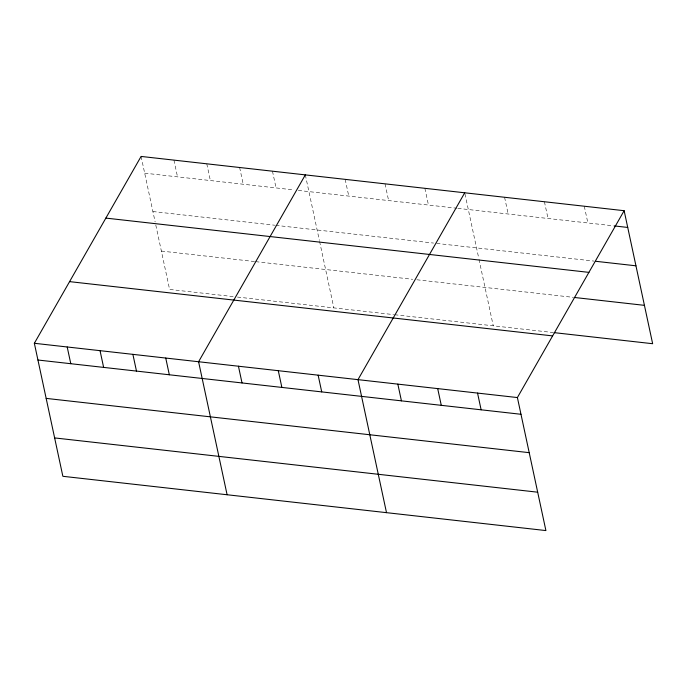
<?xml version="1.0" encoding="UTF-8"?>
<svg xmlns="http://www.w3.org/2000/svg" width="687" height="687" viewBox="0 0 687 687"><rect width="100%" height="100%" fill="white"/><g stroke="black" fill="none" stroke-linecap="round" stroke-linejoin="round"><path stroke-width="0.52" stroke-dasharray="3.44 2.58" d="M144.674 173.167L294.079 189.947M298.313 190.428L456.778 208.23M457.834 208.35L613.044 225.791M152.9 211.536L274.757 225.224M275.813 225.345L433.549 243.069M436.692 243.421L593.997 261.094M161.376 251.073L254.619 261.549M255.684 261.661L412.655 279.3M416.854 279.772L573.113 297.334M233.176 296.586L169.603 289.442L155.356 222.983M237.419 297.059L393.617 314.612M394.664 314.732L553.018 332.517M584.285 206.229L587.874 222.957M544.43 201.755L548.02 218.483M504.584 197.272L508.165 214.009M464.953 193.846L478.77 258.303M478.994 259.343L493.249 325.801M424.875 188.315L428.465 205.052M385.029 183.841L388.619 200.57M345.175 179.367L348.764 196.096M305.329 174.884L319.369 240.39M319.592 241.429L333.839 307.896M272.481 171.2L276.062 187.929M239.634 167.508L243.215 184.236M206.787 163.815L210.368 180.544M173.94 160.123L177.521 176.851M141.093 156.43L155.133 221.935"/><path stroke-width="1.03" d="M624.139 210.703L517.397 397.558L545.907 530.57L62.861 476.297L34.35 343.285L141.093 156.43L624.139 210.703L652.65 343.715L554.074 332.637M305.329 174.884L198.586 361.74L227.096 494.743M464.73 192.798L357.987 379.653L386.506 512.657M614.092 225.903L627.72 227.44M596.101 261.335L635.947 265.809M105.867 218.097L588.914 272.37M574.16 297.445L644.423 305.346M69.576 281.627L552.623 335.9M34.35 343.285L517.397 397.558M37.94 360.014L520.986 414.287M46.166 398.391L529.213 452.664M54.642 437.92L537.681 492.193M477.542 393.084L481.132 409.813M437.696 388.602L441.277 405.339M397.842 384.127L401.431 400.856M318.141 375.171L321.722 391.899M278.287 370.697L281.876 387.425M238.441 366.214L242.022 382.951M165.739 358.047L169.328 374.776M132.892 354.355L136.481 371.092M100.044 350.671L103.634 367.399M67.197 346.978L70.787 363.706"/></g></svg>
